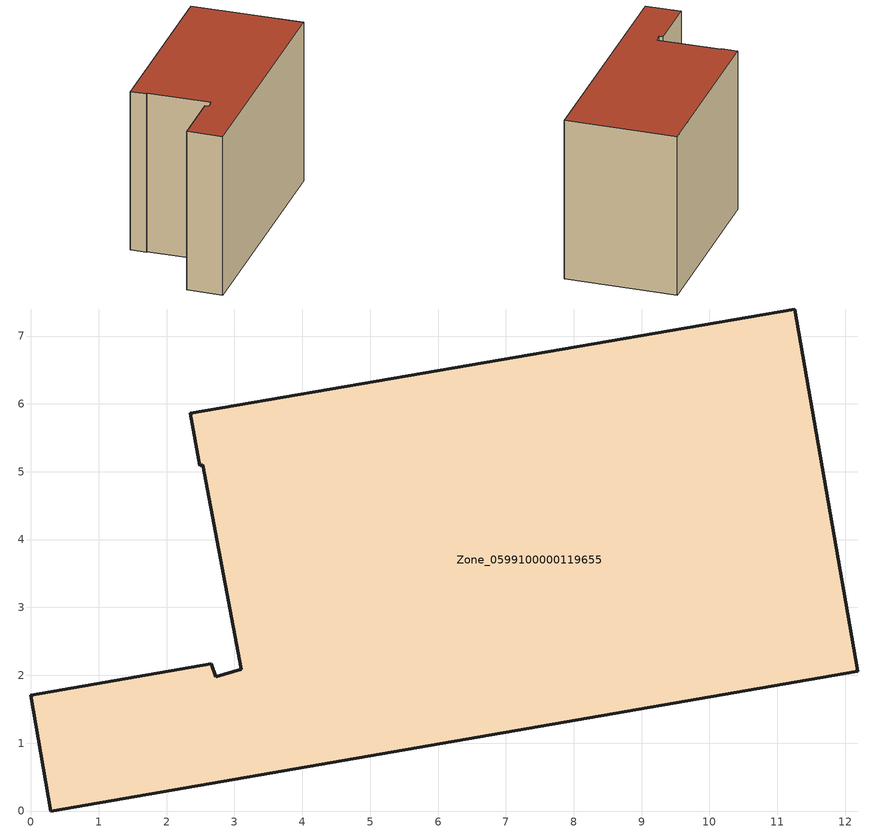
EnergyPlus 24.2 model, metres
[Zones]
Zone_0599100000119655
 floor ground (C_G): 2.72,1.98 3.1,2.09 2.54,5.1 2.49,5.09 2.35,5.86 11.26,7.4 12.18,2.06 0.29,0 0,1.71 2.66,2.17 z0
 wall outside (C_F): 0,1.71 0.29,0 12.18,2.06 11.26,7.4 2.35,5.86 2.49,5.09 2.54,5.1 3.1,2.09 2.72,1.98 2.66,2.17 0,1.71 z0:8.13
 roof outside (C_R): 3.1,2.09 2.72,1.98 2.66,2.17 0,1.71 0.29,0 12.18,2.06 11.26,7.4 2.35,5.86 2.49,5.09 2.54,5.1 z8.13
[BUILDING]
Pand.0599100000119655: North Axis=0; Terrain=City; Loads Convergence Tolerance Value=0.04; Temperature Convergence Tolerance Value=0.4; Solar Distribution=FullExterior; Maximum Number of Warmup Days=25; Minimum Number of Warmup Days=1
[Site:Location]
Rotterdam.The.Hague.AP_ZH_NLD Design_Conditions: Latitude=51.96; Longitude=4.45; Time Zone=1; Elevation=-4.5
[SITE:GROUNDTEMPERATURE:BUILDINGSURFACE]
18, 18, 18, 18, 18, 18, 18, 18, 18, 18, 18, 18
[MATERIAL] Thermal Absorptance=0.9; Solar Absorptance=0.7; Visible Absorptance=0.7
Name | Roughness | Thickness | Conductivity | Density | Specific Heat
G.TI.1975-1991 | MediumSmooth | 0.15 | 0.288461 | 540 | 1210
F.TI.1975-1991 | Rough | 0.3 | 0.230769 | 1920 | 840
R.TI.1975-1991 | MediumRough | 0.2 | 0.153846 | 1500 | 1000
[CONSTRUCTION]
C_G: G.TI.1975-1991
C_F: F.TI.1975-1991
C_R: R.TI.1975-1991
[ZONE]
Zone_0599100000119655: Type=1; Multiplier=1; Ceiling Height=Autocalculate; Volume=Autocalculate; Floor Area=autocalculate; Part of Total Floor Area=Yes
[ZONEINFILTRATION:DESIGNFLOWRATE]
Infil_Zone_0599100000119655: Zone or ZoneList or Space or SpaceList=Zone_0599100000119655; Schedule=AlwaysOn; Design Flow Rate Calculation Method=Flow/Area; Flow Rate per Floor Area=0.003; Constant Term Coefficient=1; Temperature Term Coefficient=0; Velocity Term Coefficient=0; Velocity Squared Term Coefficient=0
[HVACTEMPLATE:ZONE:IDEALLOADSAIRSYSTEM]
Zone_0599100000119655: Maximum Heating Supply Air Temperature=50; Minimum Cooling Supply Air Temperature=13; Maximum Heating Supply Air Humidity Ratio=0.0156; Minimum Cooling Supply Air Humidity Ratio=0.0077; Heating Limit=NoLimit; Cooling Limit=NoLimit; Dehumidification Control Type=ConstantSensibleHeatRatio; Cooling Sensible Heat Ratio=0.7; Dehumidification Setpoint=60; Humidification Control Type=None; Humidification Setpoint=30; Outdoor Air Method=None; Outdoor Air Flow Rate per Person=0.00944; Outdoor Air Flow Rate per Zone Floor Area=0; Outdoor Air Flow Rate per Zone=0; Demand Controlled Ventilation Type=None; Outdoor Air Economizer Type=NoEconomizer; Heat Recovery Type=None; Sensible Heat Recovery Effectiveness=0.7; Latent Heat Recovery Effectiveness=0.65
[ZONECONTROL:THERMOSTAT]
ThermostatControl_Zone_0599100000119655: Zone or ZoneList=Zone_0599100000119655; Control Type Schedule=DualSetpointControlType; Control 1=Thermostat_Zone_0599100000119655; Temperature Difference Between Cutout And Setpoint=0
[THERMOSTATSETPOINT:DUALSETPOINT]
Thermostat_Zone_0599100000119655: Heating Setpoint Temperature Schedule=HeatingSetpoint_Zone_0599100000119655; Cooling Setpoint Temperature Schedule=CoolingSetpoint_Zone_0599100000119655
[SCHEDULE:COMPACT]
HeatingSetpoint_Zone_0599100000119655: Through: 12/31, For: AllDays, Until: 24:00, 21
CoolingSetpoint_Zone_0599100000119655: Through: 12/31, For: AllDays, Until: 24:00, 24
DualSetpointControlType: Through: 12/31, For: AllDays, Until: 24:00, 4
AlwaysOn: Through: 12/31, For: AllDays, Until: 24:00, 1
